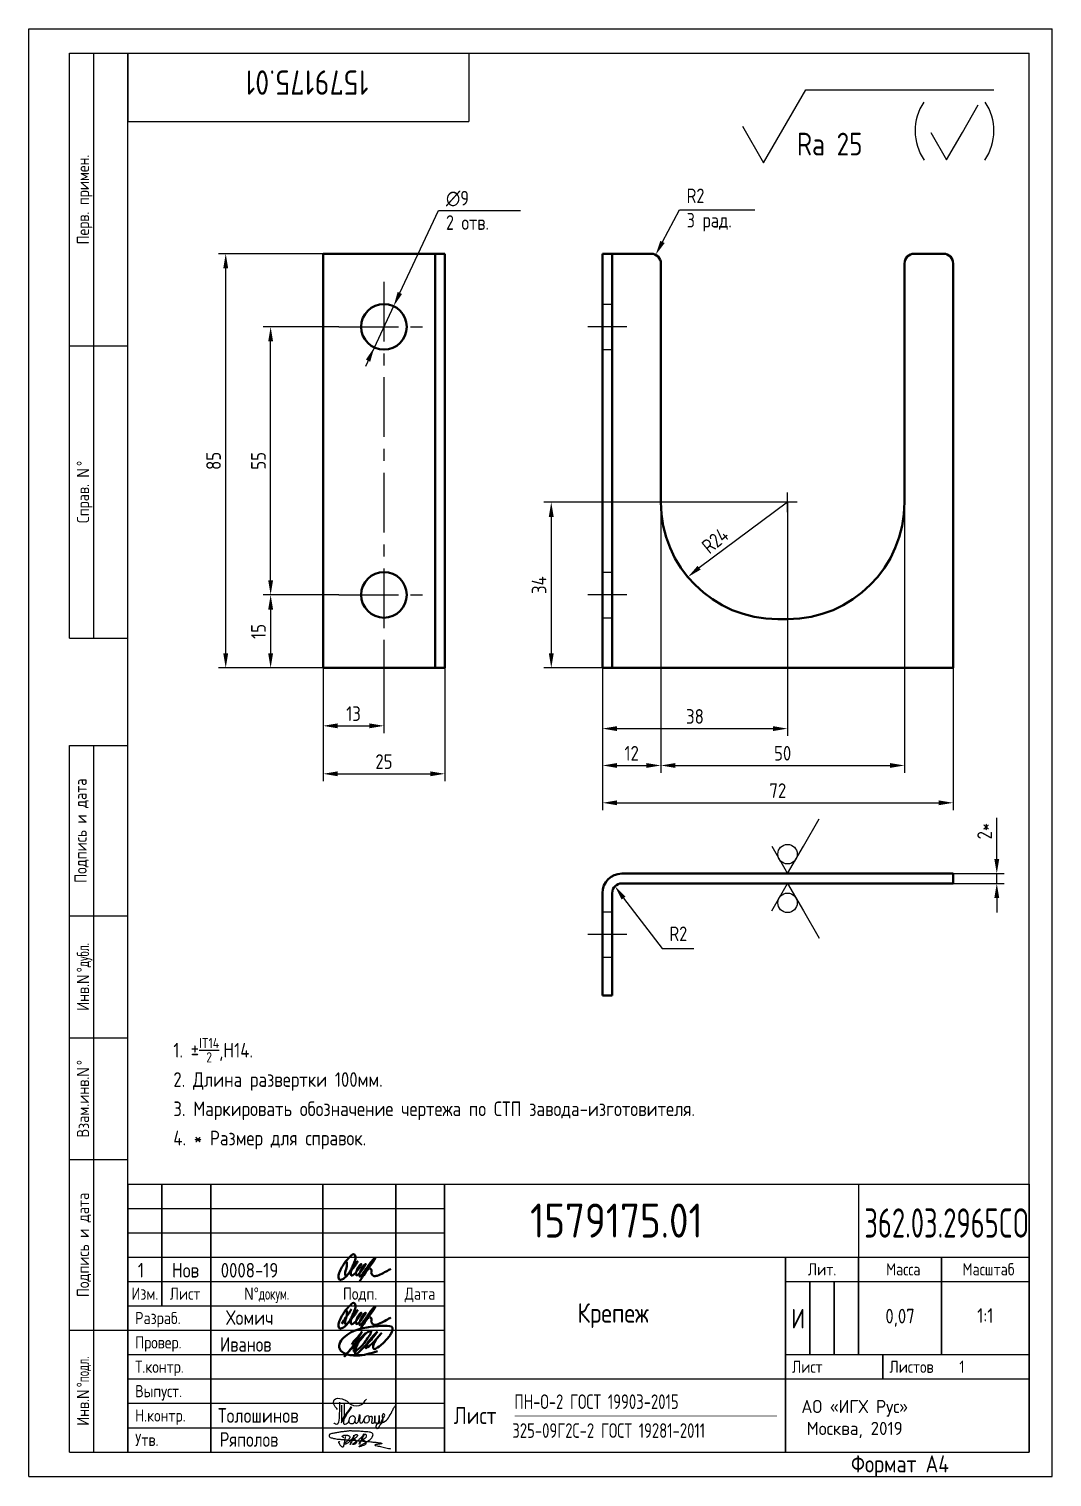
# Model space of a CAD drawing. Header units: millimetres. Extents: x 0 to 1611, y 0 to 420.
# Drawn here: x 719 to 929, y -0.1 to 297 of the extents above; entities that cross this region are included whole.
import ezdxf
from ezdxf.enums import TextEntityAlignment as Align

# ---------------------------------------------------------------- set-up
doc = ezdxf.new("R2010")
doc.units = ezdxf.units.MM
doc.header["$LTSCALE"] = 32.67
doc.header["$PDMODE"] = 3
doc.header["$PDSIZE"] = 0.3125
doc.linetypes.add('CENTER', pattern=[0.6, 0.375, -0.075, 0.075, -0.075])
doc.linetypes.add('Сплошная', pattern=[0])
doc.layers.get('0').update_dxf_attribs({"color": 6, "linetype": 'CONTINUOUS', "lineweight": 25})
doc.layers.get('Defpoints').update_dxf_attribs({"linetype": 'CONTINUOUS', "lineweight": 18})
for name, color, linetype, lineweight in [('12_SURFACE_FINISH', 7, 'CONTINUOUS', 18), ('3_ALL_AXES', 7, 'CONTINUOUS', 18), ('9_ALL_NOTES', 3, 'CONTINUOUS', 25), ('Cont', 6, 'CONTINUOUS', 18), ('Text', 3, 'CONTINUOUS', 18), ('Основной', 170, 'CONTINUOUS', 40), ('Основные', 5, 'CONTINUOUS', 40)]:
    doc.layers.add(name, color=color, linetype=linetype, lineweight=lineweight)
doc.layers.add('Con', color=6, linetype='CONTINUOUS')
doc.styles.get("Standard").update_dxf_attribs({"font": ''})
doc.styles.add('Style1', font='romans.shx', dxfattribs={"width": 0.8})
doc.styles.get('STANDARD').set_extended_font_data('GostAproe')
doc.dimstyles.new('LIN1', dxfattribs={"dimtxt": 3, "dimasz": 3, "dimexe": 1.5, "dimexo": 0, "dimgap": 1, "dimtad": 1, "dimdec": 0, "dimzin": 12, "dimdsep": 46, "dimtxsty": 'Style1', "dimcen": 0, "dimclrt": 3, "dimadec": 0, "dimazin": 0, "dimtfac": 1, "dimtdec": 0, "dimtmove": 0, "dimatfit": 3, "dimfxl": 1, "dimtolj": 1, "dimtzin": 12, "dimarcsym": 0})

# ---------------------------------------------------------------- blocks, each defined once
blk = doc.blocks.new('SHTAMP_BL0', base_point=(496.5, 32.5))
at = {"color": 7, "linetype": 'Continuous'}
for p, q in [((404, 60), (589, 60)), ((404, 5), (404, 60)), ((411, 35), (411, 60)), ((421, 5), (421, 60)), ((444, 5), (444, 60)), ((459, 5), (459, 60)), ((469, 5), (469, 60)), ((589, 5), (589, 60)), ((469, 45), (589, 45)), ((539, 5), (539, 45)), ((554, 25), (554, 45)), ((571, 25), (571, 45)), ((404, 40), (469, 40)), ((539, 40), (589, 40)), ((544, 25), (544, 40)), ((549, 25), (549, 40)), ((404, 35), (469, 35)), ((539, 25), (589, 25)), ((559, 20), (559, 25)), ((469, 20), (589, 20)), ((404, 5), (589, 5))]:
    blk.add_line(p, q, dxfattribs=at)
blk = doc.blocks.new('*D71')
at = {"layer": 'Defpoints', "color": 0, "linetype": 'Сплошная', "transparency": 16777216}
for p in [(782.64, 180.88), (768.63, 165.88), (779.39, 165.88)]:
    blk.add_point(p, dxfattribs=at)
at = {"layer": 'Text', "color": 0, "linetype": 'Сплошная', "lineweight": -2, "transparency": 16777216}
for p, q in [((782.64, 180.88), (767.13, 180.88)), ((768.63, 177.88), (768.63, 168.88)), ((779.39, 165.88), (767.13, 165.88))]:
    blk.add_line(p, q, dxfattribs=at)
at = {"layer": 'Text', "color": 0, "linetype": 'Сплошная', "transparency": 16777216}
for points in [[(768.13, 177.88), (769.13, 177.88), (768.63, 180.88)], [(768.13, 168.88), (769.13, 168.88), (768.63, 165.88)]]:
    blk.add_solid(points, dxfattribs=at)
at = {"layer": 'Text', "color": 3, "linetype": 'Сплошная', "transparency": 16777216, "insert": (766.13, 173.38), "char_height": 3, "attachment_point": 5, "rotation": 90, "style": 'Style1'}
blk.add_mtext('\\A1;15', dxfattribs=at)
blk = doc.blocks.new('*D72')
at = {"layer": 'Defpoints', "color": 0, "linetype": 'Сплошная', "transparency": 16777216}
for p in [(791.89, 171.63), (779.39, 165.88), (791.89, 154.01)]:
    blk.add_point(p, dxfattribs=at)
at = {"layer": 'Text', "color": 0, "linetype": 'Сплошная', "lineweight": -2, "transparency": 16777216}
for p, q in [((791.89, 171.63), (791.89, 152.51)), ((779.39, 165.88), (779.39, 152.51)), ((782.39, 154.01), (788.89, 154.01))]:
    blk.add_line(p, q, dxfattribs=at)
at = {"layer": 'Text', "color": 0, "linetype": 'Сплошная', "transparency": 16777216}
for points in [[(782.39, 154.51), (782.39, 153.51), (779.39, 154.01)], [(788.89, 154.51), (788.89, 153.51), (791.89, 154.01)]]:
    blk.add_solid(points, dxfattribs=at)
at = {"layer": 'Text', "color": 3, "linetype": 'Сплошная', "transparency": 16777216, "insert": (785.64, 156.51), "char_height": 3, "attachment_point": 5, "style": 'Style1'}
blk.add_mtext('\\A1;13', dxfattribs=at)
blk = doc.blocks.new('A$C63F45750')
at = {"layer": 'Text'}
for points, knots in [([(3.17, 2.37), (3.12, 2.38), (3.04, 2.41), (2.94, 2.5), (2.85, 2.57), (2.79, 2.69), (2.87, 2.77), (2.99, 2.84), (3.16, 2.89), (3.36, 2.93), (3.6, 2.95), (3.82, 2.92), (4.05, 2.87), (4.25, 2.78), (4.45, 2.63), (4.46, 2.42), (4.38, 2.26), (4.28, 2.1), (4.17, 1.94), (4.03, 1.78), (3.89, 1.62), (3.75, 1.52), (3.63, 1.43), (3.49, 1.36), (3.35, 1.3), (3.24, 1.25), (3.16, 1.21), (3.12, 1.15), (3.19, 1.1), (3.27, 1.09), (3.4, 1.07), (3.55, 1.07), (3.72, 1.12), (3.92, 1.19), (4.1, 1.34), (4.26, 1.51), (4.44, 1.65), (4.59, 1.81), (4.74, 1.93), (4.84, 2.04), (4.93, 2.14), (5.07, 2.29), (5.19, 2.53), (5.28, 2.68), (5.35, 2.96), (5.23, 2.66), (5.2, 2.44), (5.04, 2.09), (4.95, 1.81), (4.86, 1.57), (4.75, 1.31), (4.67, 1.12), (4.46, 0.78), (4.62, 1.17), (4.71, 1.45), (4.88, 1.74), (5.01, 2), (5.08, 2.19), (5.19, 2.4), (5.32, 2.58), (5.4, 2.75), (5.52, 2.89), (5.65, 3.04), (5.85, 3.1), (6.02, 3.03), (6.08, 2.87), (6.03, 2.7), (5.9, 2.51), (5.7, 2.37), (5.55, 2.23), (5.4, 2.17), (5.31, 2.12), (5.12, 2.09), (5.35, 2.07), (5.48, 2), (5.64, 1.93), (5.75, 1.8), (5.85, 1.67), (5.89, 1.54), (5.89, 1.37), (5.8, 1.2), (5.63, 1.06), (5.41, 0.94), (5.23, 0.86), (5.02, 0.92), (5.13, 1.1), (5.28, 1.16), (5.44, 1.27), (5.61, 1.36), (5.74, 1.46), (5.86, 1.53), (5.95, 1.61), (6.05, 1.69), (6.15, 1.77), (6.28, 1.87), (6.46, 2.02), (6.65, 2.19), (6.83, 2.37), (6.98, 2.49), (7.11, 2.61), (7.2, 2.74), (7.32, 2.84), (7.42, 2.97), (7.48, 3.08), (7.48, 3.27), (7.34, 3.08), (7.28, 2.94), (7.18, 2.69), (7.1, 2.46), (7, 2.22), (6.93, 1.98), (6.83, 1.78), (6.73, 1.55), (6.67, 1.34), (6.6, 1.14), (6.56, 1.03), (6.39, 0.99), (6.62, 1.33), (6.75, 1.54), (6.93, 1.87), (7.05, 2.08), (7.18, 2.32), (7.33, 2.6), (7.47, 2.89), (7.6, 3.07), (7.79, 3.18), (7.95, 3.01), (8, 2.81), (7.99, 2.62), (7.94, 2.46), (7.83, 2.33), (7.69, 2.22), (7.53, 2.11), (7.37, 2.03), (7.21, 1.99), (7.11, 1.97), (6.89, 1.98), (7.07, 1.94), (7.15, 1.9), (7.27, 1.88), (7.39, 1.84), (7.52, 1.81), (7.62, 1.72), (7.7, 1.62), (7.78, 1.51), (7.83, 1.39), (7.87, 1.26), (7.88, 1.13), (7.86, 0.99), (7.75, 0.88), (7.6, 0.77), (7.4, 0.73), (7.19, 0.66), (6.97, 0.55), (6.71, 0.48), (6.57, 0.44), (6.42, 0.42), (6.52, 0.58), (6.61, 0.64), (6.81, 0.78), (7.06, 0.89), (7.33, 1.04), (7.55, 1.16), (7.7, 1.24), (7.84, 1.32), (7.99, 1.43), (8.21, 1.58), (8.48, 1.76), (8.74, 1.95), (8.97, 2.12), (9.1, 2.29), (9.23, 2.44), (9.3, 2.6), (9.37, 2.74), (9.42, 2.92), (9.45, 3.13), (9.21, 3.48), (8.67, 3.59), (8.09, 3.63), (7.57, 3.66), (7.06, 3.74), (6.57, 3.75), (6.09, 3.74), (5.67, 3.78), (5.28, 3.78), (4.96, 3.81), (4.65, 3.83), (4.31, 3.82), (3.97, 3.79), (3.61, 3.74), (3.22, 3.67), (2.86, 3.66), (2.53, 3.61), (2.18, 3.52), (1.78, 3.54), (1.38, 3.37), (0.96, 3.35), (0.58, 3.24), (0.25, 3.19), (0.03, 3.06), (-0.03, 2.83), (0.02, 2.6), (0.26, 2.38), (0.59, 2.33), (1, 2.2), (1.48, 2.15), (1.93, 2.05), (2.35, 2.02), (2.72, 2.01), (3.11, 1.94), (3.68, 1.94), (4.25, 1.83), (4.91, 1.87), (5.53, 1.76), (6.13, 1.72), (6.73, 1.71), (7.32, 1.62), (7.99, 1.55), (8.64, 1.54), (9.16, 1.46), (9.61, 1.42), (10.03, 1.4), (10.41, 1.32), (10.73, 1.29), (11.01, 1.24), (11.18, 1.23), (11.42, 1.14), (11.18, 1.06), (11.01, 1.03), (10.71, 0.98), (10.37, 0.92), (10.1, 0.91), (9.65, 0.75), (10.22, 0.67), (10.54, 0.59), (11.08, 0.47), (11.61, 0.35), (12.17, 0.15), (12.64, 0.08), (12.98, 0.03), (13.11, 0.01), (13.18, 0)], [0, 0, 0, 0, 0.153866, 0.270441, 0.388867, 0.510533, 0.592156, 0.71333, 0.90842, 1.11344, 1.349254, 1.61246, 1.782219, 2.047249, 2.291879, 2.451528, 2.651081, 2.806158, 3.017979, 3.227348, 3.462381, 3.633009, 3.75766, 3.920516, 4.080796, 4.214529, 4.291786, 4.349969, 4.397594, 4.50822, 4.594826, 4.799244, 4.954392, 5.128468, 5.437537, 5.632649, 5.842485, 6.094987, 6.293219, 6.410959, 6.551192, 6.687808, 7.022147, 7.294342, 7.425356, 7.52079, 7.946481, 8.313051, 8.59833, 8.833695, 9.090496, 9.427695, 9.601191, 9.883219, 10.093306, 10.673943, 10.798776, 10.974628, 11.287247, 11.486184, 11.648652, 11.848902, 12.027194, 12.25348, 12.40059, 12.537783, 12.716293, 12.91523, 13.208551, 13.438489, 13.549668, 13.67779, 13.77127, 13.930001, 14.029091, 14.272112, 14.434836, 14.547084, 14.739051, 14.830983, 15.061241, 15.268922, 15.500489, 15.788979, 15.879568, 16.024283, 16.221854, 16.418714, 16.593102, 16.783247, 16.91018, 17.018213, 17.135263, 17.278205, 17.430482, 17.620087, 17.979626, 18.191789, 18.388716, 18.565718, 18.714854, 18.857929, 19.039974, 19.171375, 19.283034, 19.400085, 19.618058, 19.882245, 20.150781, 20.377854, 20.649532, 20.89723, 21.042543, 21.40016, 21.557817, 21.667145, 21.752781, 21.926256, 22.412297, 22.813145, 22.961412, 23.171289, 23.607257, 23.940428, 24.110007, 24.291214, 24.48084, 24.697609, 24.904078, 25.034245, 25.218018, 25.407651, 25.573473, 25.787447, 25.930292, 26.051316, 26.18846, 26.285312, 26.406799, 26.52425, 26.630463, 26.793722, 26.898606, 27.029313, 27.171012, 27.314101, 27.419918, 27.580557, 27.709367, 27.829268, 28.024364, 28.266961, 28.41242, 28.705761, 28.989137, 29.187748, 29.233768, 29.332802, 29.529535, 29.667094, 30.039923, 30.332117, 30.61061, 30.769982, 30.856778, 31.109923, 31.313488, 31.656425, 32.066331, 32.296628, 32.49714, 32.710276, 32.891468, 33.014834, 33.177747, 33.444503, 33.618009, 34.409008, 34.914636, 35.419802, 35.95397, 36.458179, 36.88069, 37.388403, 37.738353, 38.034261, 38.353468, 38.693154, 39.037638, 39.391136, 39.787481, 40.203773, 40.488977, 40.784975, 41.26625, 41.668005, 42.070065, 42.499388, 42.869834, 43.079573, 43.213439, 43.554591, 43.717296, 44.153724, 44.506336, 45.019111, 45.587859, 45.90191, 46.270392, 46.703958, 47.093115, 47.952647, 48.44014, 49.079253, 49.808223, 50.268654, 50.851051, 51.604831, 52.298429, 52.776925, 53.1907, 53.661988, 54.042386, 54.348524, 54.616841, 54.853814, 54.983777, 55.126096, 55.333328, 55.613101, 56.008732, 56.315809, 56.59982, 56.87931, 57.399251, 57.889617, 58.432507, 59.066698, 59.660314, 59.862668, 60.07277, 60.07277, 60.07277, 60.07277]), ([(2.31, 1.53), (2.26, 1.52), (2.17, 1.51), (2.06, 1.48), (1.93, 1.38), (2.07, 1.25), (2.14, 1.11), (2.26, 0.93), (2.39, 0.72), (2.57, 0.54), (2.71, 0.44), (2.86, 0.4), (3.02, 0.43), (3.14, 0.54), (3.21, 0.79), (3.25, 1.07), (3.31, 1.4), (3.35, 1.67), (3.38, 1.92), (3.47, 2.19), (3.5, 2.43), (3.54, 2.59), (3.56, 2.64)], [0, 0, 0, 0, 0.15847, 0.269731, 0.363591, 0.555514, 0.688037, 0.848606, 1.204359, 1.433632, 1.58673, 1.729549, 1.880686, 2.057874, 2.19169, 2.63505, 2.928153, 3.184121, 3.441863, 3.696117, 4.025873, 4.178055, 4.178055, 4.178055, 4.178055])]:
    blk.add_open_spline(points, degree=3, knots=knots, dxfattribs=at)
blk = doc.blocks.new('*D85')
at = {"layer": 'Defpoints', "color": 0, "linetype": 'Сплошная', "transparency": 16777216}
for p in [(779.39, 165.88), (804.39, 165.88), (804.39, 144.17)]:
    blk.add_point(p, dxfattribs=at)
at = {"layer": 'Text', "color": 0, "linetype": 'Сплошная', "lineweight": -2, "transparency": 16777216}
for p, q in [((779.39, 165.88), (779.39, 142.67)), ((804.39, 165.88), (804.39, 142.67)), ((782.39, 144.17), (801.39, 144.17))]:
    blk.add_line(p, q, dxfattribs=at)
at = {"layer": 'Text', "color": 0, "linetype": 'Сплошная', "transparency": 16777216}
for points in [[(782.39, 144.67), (782.39, 143.67), (779.39, 144.17)], [(801.39, 144.67), (801.39, 143.67), (804.39, 144.17)]]:
    blk.add_solid(points, dxfattribs=at)
at = {"layer": 'Text', "color": 3, "linetype": 'Сплошная', "transparency": 16777216, "insert": (791.89, 146.67), "char_height": 3, "attachment_point": 5, "style": 'Style1'}
blk.add_mtext('\\A1;25', dxfattribs=at)
blk = doc.blocks.new('*D86')
at = {"layer": 'Defpoints', "color": 0, "linetype": 'Сплошная', "transparency": 16777216}
for p in [(768.63, 235.88), (782.64, 235.88), (782.64, 180.88)]:
    blk.add_point(p, dxfattribs=at)
at = {"layer": 'Text', "color": 0, "linetype": 'Сплошная', "lineweight": -2, "transparency": 16777216}
for p, q in [((782.64, 235.88), (767.13, 235.88)), ((768.63, 183.88), (768.63, 232.88)), ((782.64, 180.88), (767.13, 180.88))]:
    blk.add_line(p, q, dxfattribs=at)
at = {"layer": 'Text', "color": 0, "linetype": 'Сплошная', "transparency": 16777216}
for points in [[(768.13, 232.88), (769.13, 232.88), (768.63, 235.88)], [(768.13, 183.88), (769.13, 183.88), (768.63, 180.88)]]:
    blk.add_solid(points, dxfattribs=at)
at = {"layer": 'Text', "color": 3, "linetype": 'Сплошная', "transparency": 16777216, "insert": (766.13, 208.38), "char_height": 3, "attachment_point": 5, "rotation": 90, "style": 'Style1'}
blk.add_mtext('\\A1;55', dxfattribs=at)
blk = doc.blocks.new('*D87')
at = {"layer": 'Defpoints', "color": 0, "linetype": 'Сплошная', "transparency": 16777216}
for p in [(759.41, 250.88), (779.39, 250.88), (779.39, 165.88)]:
    blk.add_point(p, dxfattribs=at)
at = {"layer": 'Text', "color": 0, "linetype": 'Сплошная', "lineweight": -2, "transparency": 16777216}
for p, q in [((779.39, 250.88), (757.91, 250.88)), ((759.41, 168.88), (759.41, 247.88)), ((779.39, 165.88), (757.91, 165.88))]:
    blk.add_line(p, q, dxfattribs=at)
at = {"layer": 'Text', "color": 0, "linetype": 'Сплошная', "transparency": 16777216}
for points in [[(758.91, 247.88), (759.91, 247.88), (759.41, 250.88)], [(758.91, 168.88), (759.91, 168.88), (759.41, 165.88)]]:
    blk.add_solid(points, dxfattribs=at)
at = {"layer": 'Text', "color": 3, "linetype": 'Сплошная', "transparency": 16777216, "insert": (756.91, 208.38), "char_height": 3, "attachment_point": 5, "rotation": 90, "style": 'Style1'}
blk.add_mtext('\\A1;85', dxfattribs=at)
blk = doc.blocks.new('*D89')
at = {"layer": 'Defpoints', "color": 0, "linetype": 'Сплошная', "transparency": 16777216}
for p in [(908.73, 123.69), (917.68, 123.69), (908.73, 121.69)]:
    blk.add_point(p, dxfattribs=at)
at = {"layer": 'Text', "color": 0, "linetype": 'Сплошная', "lineweight": -2, "transparency": 16777216}
for p, q in [((917.68, 126.69), (917.68, 135.12)), ((908.73, 123.69), (919.18, 123.69)), ((917.68, 121.69), (917.68, 123.69)), ((908.73, 121.69), (919.18, 121.69)), ((917.68, 118.69), (917.68, 115.69))]:
    blk.add_line(p, q, dxfattribs=at)
at = {"layer": 'Text', "color": 0, "linetype": 'Сплошная', "transparency": 16777216}
for points in [[(917.18, 126.69), (918.18, 126.69), (917.68, 123.69)], [(917.18, 118.69), (918.18, 118.69), (917.68, 121.69)]]:
    blk.add_solid(points, dxfattribs=at)
at = {"layer": 'Text', "color": 3, "linetype": 'Сплошная', "transparency": 16777216, "insert": (915.18, 132.4), "char_height": 3, "attachment_point": 5, "rotation": 90, "style": 'Style1'}
blk.add_mtext('\\A1;2*', dxfattribs=at)
blk = doc.blocks.new('*D90')
at = {"layer": 'Defpoints', "color": 0, "linetype": 'Сплошная', "transparency": 16777216}
for p in [(848.73, 199.88), (836.73, 165.88), (848.73, 145.88)]:
    blk.add_point(p, dxfattribs=at)
at = {"layer": 'Text', "color": 0, "linetype": 'Сплошная', "lineweight": -2, "transparency": 16777216}
for p, q in [((848.73, 199.88), (848.73, 144.38)), ((836.73, 165.88), (836.73, 144.38)), ((839.73, 145.88), (845.73, 145.88))]:
    blk.add_line(p, q, dxfattribs=at)
at = {"layer": 'Text', "color": 0, "linetype": 'Сплошная', "transparency": 16777216}
for points in [[(839.73, 146.38), (839.73, 145.38), (836.73, 145.88)], [(845.73, 146.38), (845.73, 145.38), (848.73, 145.88)]]:
    blk.add_solid(points, dxfattribs=at)
at = {"layer": 'Text', "color": 3, "linetype": 'Сплошная', "transparency": 16777216, "insert": (842.73, 148.38), "char_height": 3, "attachment_point": 5, "style": 'Style1'}
blk.add_mtext('\\A1;12', dxfattribs=at)
blk = doc.blocks.new('*D91')
at = {"layer": 'Defpoints', "color": 0, "linetype": 'Сплошная', "transparency": 16777216}
for p in [(848.73, 199.88), (898.73, 199.88), (898.73, 145.88)]:
    blk.add_point(p, dxfattribs=at)
at = {"layer": 'Text', "color": 0, "linetype": 'Сплошная', "lineweight": -2, "transparency": 16777216}
for p, q in [((848.73, 199.88), (848.73, 144.38)), ((898.73, 199.88), (898.73, 144.38)), ((851.73, 145.88), (895.73, 145.88))]:
    blk.add_line(p, q, dxfattribs=at)
at = {"layer": 'Text', "color": 0, "linetype": 'Сплошная', "transparency": 16777216}
for points in [[(851.73, 146.38), (851.73, 145.38), (848.73, 145.88)], [(895.73, 146.38), (895.73, 145.38), (898.73, 145.88)]]:
    blk.add_solid(points, dxfattribs=at)
at = {"layer": 'Text', "color": 3, "linetype": 'Сплошная', "transparency": 16777216, "insert": (873.73, 148.38), "char_height": 3, "attachment_point": 5, "style": 'Style1'}
blk.add_mtext('\\A1;50', dxfattribs=at)
blk = doc.blocks.new('*D92')
at = {"layer": 'Defpoints', "color": 0, "linetype": 'Сплошная', "transparency": 16777216}
for p in [(836.73, 165.88), (908.73, 165.88), (908.73, 138.22)]:
    blk.add_point(p, dxfattribs=at)
at = {"layer": 'Text', "color": 0, "linetype": 'Сплошная', "lineweight": -2, "transparency": 16777216}
for p, q in [((836.73, 165.88), (836.73, 136.72)), ((908.73, 165.88), (908.73, 136.72)), ((839.73, 138.22), (905.73, 138.22))]:
    blk.add_line(p, q, dxfattribs=at)
at = {"layer": 'Text', "color": 0, "linetype": 'Сплошная', "transparency": 16777216}
for points in [[(839.73, 138.72), (839.73, 137.72), (836.73, 138.22)], [(905.73, 138.72), (905.73, 137.72), (908.73, 138.22)]]:
    blk.add_solid(points, dxfattribs=at)
at = {"layer": 'Text', "color": 3, "linetype": 'Сплошная', "transparency": 16777216, "insert": (872.73, 140.72), "char_height": 3, "attachment_point": 5, "style": 'Style1'}
blk.add_mtext('\\A1;72', dxfattribs=at)
blk = doc.blocks.new('*D94')
at = {"layer": 'Defpoints', "color": 0, "linetype": 'Сплошная', "transparency": 16777216}
for p in [(874.73, 199.88), (826.23, 165.88), (874.73, 165.88)]:
    blk.add_point(p, dxfattribs=at)
at = {"layer": 'Text', "color": 0, "linetype": 'Сплошная', "lineweight": -2, "transparency": 16777216}
for p, q in [((874.73, 199.88), (824.73, 199.88)), ((826.23, 196.88), (826.23, 168.88)), ((874.73, 165.88), (824.73, 165.88))]:
    blk.add_line(p, q, dxfattribs=at)
at = {"layer": 'Text', "color": 0, "linetype": 'Сплошная', "transparency": 16777216}
for points in [[(825.73, 196.88), (826.73, 196.88), (826.23, 199.88)], [(825.73, 168.88), (826.73, 168.88), (826.23, 165.88)]]:
    blk.add_solid(points, dxfattribs=at)
at = {"layer": 'Text', "color": 3, "linetype": 'Сплошная', "transparency": 16777216, "insert": (823.73, 182.88), "char_height": 3, "attachment_point": 5, "rotation": 90, "style": 'Style1'}
blk.add_mtext('\\A1;34', dxfattribs=at)
blk = doc.blocks.new('*D119')
at = {"layer": 'Defpoints', "color": 0, "linetype": 'Сплошная', "transparency": 16777216}
for p in [(874.73, 199.88), (836.73, 165.88), (874.73, 153.44)]:
    blk.add_point(p, dxfattribs=at)
at = {"layer": 'Text', "color": 0, "linetype": 'Сплошная', "lineweight": -2, "transparency": 16777216}
for p, q in [((874.73, 199.88), (874.73, 151.94)), ((836.73, 165.88), (836.73, 151.94)), ((839.73, 153.44), (871.73, 153.44))]:
    blk.add_line(p, q, dxfattribs=at)
at = {"layer": 'Text', "color": 0, "linetype": 'Сплошная', "transparency": 16777216}
for points in [[(839.73, 153.94), (839.73, 152.94), (836.73, 153.44)], [(871.73, 153.94), (871.73, 152.94), (874.73, 153.44)]]:
    blk.add_solid(points, dxfattribs=at)
at = {"layer": 'Text', "color": 3, "linetype": 'Сплошная', "transparency": 16777216, "insert": (855.73, 155.94), "char_height": 3, "attachment_point": 5, "style": 'Style1'}
blk.add_mtext('\\A1;38', dxfattribs=at)
blk = doc.blocks.new('A$C4F4A4F5D')
at = {"layer": 'Основные', "lineweight": 25}
for points, knots in [([(0.76, 2.84), (0.53, 3.07), (0.02, 3.58), (-0.25, 5.26), (1.65, 5.12), (2.72, 4.57), (3.71, 3.46), (5.71, 3.44), (6.39, 4.52), (6.67, 4.97)], [0, 0, 0, 0, 0.995549, 2.196439, 3.853213, 4.970011, 6.02292, 8.170898, 9.705386, 9.705386, 9.705386, 9.705386]), ([(1.19, 4.34), (1.17, 3.4), (1.13, 2.06), (0.98, -0.44), (0.2, -0.16), (0.03, -0.03), (0, 0)], [0, 0, 0, 0, 3.274293, 4.654149, 5.171803, 5.30168, 5.30168, 5.30168, 5.30168]), ([(1.58, 3.74), (1.58, 3.25), (1.58, 2.32), (1.61, 1.07), (1.55, 0.31), (1.53, 0)], [0, 0, 0, 0, 1.453969, 2.804084, 3.740223, 3.740223, 3.740223, 3.740223]), ([(2.1, 4.21), (2.1, 3.72), (2.08, 2.67), (2.22, 1.45), (1.71, -0.56), (3.23, 0.14), (3.06, 1.09), (3.85, 1.74), (4.43, 1.17), (4.31, 0.54), (4.11, -0.15), (3.33, -0.21), (3.11, 0.28), (3.13, 0.53), (3.14, 0.66)], [0, 0, 0, 0, 1.402041, 3.063923, 4.415037, 5.298701, 6.374637, 7.087927, 7.603499, 8.330482, 8.911132, 9.613125, 9.996533, 10.366919, 10.366919, 10.366919, 10.366919]), ([(7.18, 1.27), (7.27, 1.3), (7.44, 1.37), (7.78, 1.56), (7.87, 1.06), (7.83, 0.71), (7.66, -0.05), (8.07, 0.01), (8.43, 0.12), (8.39, 0.68), (8.46, 1.9), (8.39, 0.94), (8.43, 0.6), (8.37, 0.05), (8.74, 0.07), (9.11, -0.03), (9.26, 0.49), (9.33, 0.95), (9.27, 1.34), (9.32, 1.77), (9.28, 0.91), (9.34, 0.6), (9.2, 0.14), (9.65, -0.01), (9.83, 0.61), (10.14, 1.03), (10.6, 1.72), (9.95, 2.11), (9.91, 1.23), (10.07, 0.69), (9.92, 0), (9.35, -0.37), (8.95, -1.56), (8.34, 0.07), (10.28, -0.02), (11.26, 1.1), (11.82, 2.15), (12.24, 3.04), (12.52, 3.46), (12.65, 3.65)], [0, 0, 0, 0, 0.305783, 0.619019, 0.796582, 1.5526, 2.082394, 2.34716, 2.5822, 3.136594, 4.040413, 4.363654, 5.267311, 5.441668, 5.78494, 6.114287, 6.466434, 7.104395, 7.620812, 7.679251, 8.272982, 8.692439, 9.1059, 9.338721, 9.784511, 10.568279, 11.297869, 11.566962, 12.285888, 12.851793, 13.545205, 14.102749, 15.055561, 15.671649, 17.422398, 18.699613, 20.16544, 20.963871, 21.66672, 21.66672, 21.66672, 21.66672]), ([(4.28, 0.44), (4.31, 0.37), (4.37, 0.25), (4.41, 0.06), (4.62, -0.05), (5, 0.18), (5.14, 0.84), (5.2, 1.3), (5.31, 2.06), (5.31, 1.17), (5.3, 0.78), (5.2, 0.26), (5.58, -0.01), (5.91, 0.16), (6.08, 0.5), (6.26, 0.9), (6.43, 1.31), (6.72, 1.59), (7.17, 1.58), (7.18, 1.05), (7.31, 0.57), (6.99, 0.02), (6.34, -0.02), (6.17, 0.51), (6.24, 0.79), (6.27, 0.92)], [0, 0, 0, 0, 0.247339, 0.413433, 0.559308, 0.874045, 1.558567, 2.392422, 2.645523, 3.22433, 3.719885, 4.231527, 4.573657, 4.879974, 5.190145, 5.704595, 6.19318, 6.529505, 6.863422, 7.269696, 7.83948, 8.395909, 8.926487, 9.378613, 9.791445, 9.791445, 9.791445, 9.791445])]:
    blk.add_open_spline(points, degree=3, knots=knots, dxfattribs=at)

msp = doc.modelspace()

# ---------------------------------------------------------------- linework, layer by layer
at = {"linetype": 'Continuous'}
for p, q in [((719.022, 0), (719.022, 297)), ((719.022, 297), (929.022, 297)), ((929.022, 0), (929.022, 297)), ((727.322, 172), (727.322, 292)), ((727.322, 292), (739.322, 292)), ((732.322, 172), (732.322, 292)), ((739.321, 292), (924.323, 292)), ((739.322, 4.998), (739.322, 292.006)), ((739.322, 172), (739.322, 292)), ((739.322, 292), (809.322, 292)), ((739.322, 292), (739.322, 278)), ((809.322, 292), (809.322, 278)), ((924.322, 4.999), (924.322, 292.001)), ((739.322, 278), (809.322, 278)), ((727.322, 232), (739.322, 232)), ((727.322, 172), (739.322, 172)), ((727.322, 5), (727.322, 150)), ((727.322, 150), (739.322, 150)), ((732.322, 5), (732.322, 150)), ((739.322, 5), (739.322, 150)), ((727.322, 115), (739.322, 115)), ((727.322, 90), (739.322, 90)), ((727.322, 65), (739.322, 65)), ((739.322, 60), (924.322, 60)), ((739.322, 60), (739.322, 5)), ((746.322, 60), (746.322, 35)), ((756.322, 60), (756.322, 5)), ((779.322, 60), (779.322, 5)), ((794.322, 60), (794.322, 5)), ((804.322, 60), (804.322, 5)), ((889.322, 60), (889.322, 25)), ((924.322, 60), (924.322, 5)), ((739.322, 55), (804.322, 55)), ((739.322, 50), (804.322, 50)), ((739.322, 45), (924.322, 45)), ((874.322, 45), (874.322, 5)), ((906.322, 45), (906.322, 25)), ((739.322, 40), (804.322, 40)), ((874.322, 40), (924.322, 40)), ((879.322, 40), (879.322, 25)), ((884.322, 40), (884.322, 25)), ((739.322, 35), (804.322, 35)), ((727.322, 30), (739.322, 30)), ((739.322, 30), (804.322, 30)), ((739.322, 25), (804.322, 25)), ((874.322, 25), (924.322, 25)), ((894.322, 25), (894.322, 20)), ((739.322, 20), (924.322, 20)), ((739.322, 15), (804.322, 15)), ((779.323, 14.584), (779.353, 14.584)), ((739.322, 10), (804.322, 10)), ((727.322, 5), (739.322, 5)), ((739.322, 5), (924.322, 5)), ((739.322, 5), (924.323, 5)), ((719.022, 0), (929.022, 0))]:
    msp.add_line(p, q, dxfattribs=at)
at = {"linetype": 'Сплошная'}
for p, q in [((836.732, 240.558), (838.732, 240.558)), ((841.732, 235.881), (833.732, 235.881)), ((836.732, 231.204), (838.732, 231.204)), ((836.732, 185.558), (838.732, 185.558)), ((841.732, 180.881), (833.732, 180.881)), ((836.732, 176.204), (838.732, 176.204)), ((836.732, 115.865), (838.732, 115.865)), ((841.732, 111.189), (833.732, 111.189)), ((836.732, 106.512), (838.732, 106.512))]:
    msp.add_line(p, q, dxfattribs=at)
at = {"color": 5, "linetype": 'Continuous', "const_width": 0.178}
msp.add_lwpolyline([(818.69, 12.391), (872.585, 12.391)], dxfattribs=at)
at = {"layer": '12_SURFACE_FINISH', "color": 2, "linetype": 'Continuous'}
for p, q in [((869.805, 269.543), (878.465, 284.543)), ((878.465, 284.543), (917.076, 284.543)), ((910.631, 275.78), (913.878, 281.405)), ((865.475, 277.043), (869.805, 269.543)), ((904.136, 275.78), (907.383, 270.155)), ((907.383, 270.155), (910.631, 275.78)), ((877.979, 129.314), (881.227, 134.939)), ((871.484, 129.314), (874.732, 123.689)), ((874.732, 123.689), (877.979, 129.314)), ((871.484, 116.064), (874.732, 121.689)), ((874.732, 121.689), (877.979, 116.064)), ((877.979, 116.064), (881.227, 110.439))]:
    msp.add_line(p, q, dxfattribs=at)
for centre, start, end in [((911.661, 276.105), 146.7128, 214.11158), ((906.338, 276.105), 325.88842, 33.2872)]:
    msp.add_arc(centre, 10.738, start, end, dxfattribs=at)
at = {"layer": '3_ALL_AXES', "linetype": 'CENTER'}
for p, q in [((791.887, 245.131), (791.887, 171.631)), ((782.637, 235.881), (801.137, 235.881)), ((782.637, 180.881), (801.137, 180.881))]:
    msp.add_line(p, q, dxfattribs=at)
at = {"layer": '3_ALL_AXES', "linetype": 'Сплошная'}
for p, q in [((876.732, 199.881), (872.732, 199.881)), ((874.732, 197.881), (874.732, 201.881))]:
    msp.add_line(p, q, dxfattribs=at)
at = {"layer": 'Text', "linetype": 'Сплошная'}
for p, q in [((795.152, 242.829), (803.118, 259.782)), ((803.118, 259.782), (819.904, 259.782)), ((849.066, 253.303), (852.523, 259.854)), ((852.523, 259.854), (868.023, 259.854)), ((793.876, 240.114), (788.068, 227.754)), ((874.732, 199.881), (856.584, 186.455)), ((841.083, 118.677), (848.993, 108.34)), ((848.993, 108.34), (855.493, 108.34))]:
    msp.add_line(p, q, dxfattribs=at)
for centre in [(874.732, 127.689), (874.732, 117.689)]:
    msp.add_circle(centre, 2, dxfattribs=at)
for points in [[(848.623, 253.536), (849.508, 253.07), (847.665, 250.65)], [(794.699, 243.041), (795.604, 242.616), (793.876, 240.114)], [(789.075, 228.721), (788.17, 229.146), (789.898, 231.648)], [(856.264, 186.84), (856.904, 186.071), (854.277, 184.537)], [(841.487, 118.972), (840.679, 118.383), (839.318, 121.103)]]:
    msp.add_solid(points, dxfattribs=at)
at = {"layer": 'Основной'}
for p, q in [((779.387, 165.881), (779.387, 250.881)), ((779.387, 250.881), (804.387, 250.881)), ((802.387, 165.881), (802.387, 250.881)), ((804.387, 165.881), (804.387, 250.881)), ((836.732, 165.881), (836.732, 250.881)), ((836.732, 250.881), (846.732, 250.881)), ((838.732, 165.881), (838.732, 250.881)), ((900.732, 250.881), (906.732, 250.881)), ((848.732, 199.881), (848.732, 248.881)), ((898.732, 199.881), (898.732, 248.881)), ((908.732, 165.881), (908.732, 248.881)), ((872.732, 175.881), (874.732, 175.881)), ((874.732, 175.881), (874.732, 175.881)), ((804.387, 165.881), (779.387, 165.881)), ((908.732, 165.881), (836.732, 165.881)), ((908.732, 123.689), (840.732, 123.689)), ((908.732, 123.689), (908.732, 121.689)), ((836.732, 119.689), (836.732, 98.689)), ((838.732, 119.689), (838.732, 98.689)), ((908.732, 121.689), (840.732, 121.689)), ((836.732, 98.689), (838.732, 98.689))]:
    msp.add_line(p, q, dxfattribs=at)
at = {"layer": 'Основной', "linetype": 'Continuous'}
for centre in [(791.887, 235.881), (791.887, 180.881)]:
    msp.add_circle(centre, 4.677, dxfattribs=at)
at = {"layer": 'Основной'}
for centre, radius, start, end in [((846.732, 248.881), 2, 0, 90), ((900.732, 248.881), 2, 90, 180), ((906.732, 248.881), 2, 0, 90), ((872.732, 199.881), 24, 180, 270), ((874.732, 199.881), 24, 270, 360), ((840.732, 119.689), 4, 90, 180), ((840.732, 119.689), 2, 90, 180)]:
    msp.add_arc(centre, radius, start, end, dxfattribs=at)
at = {"layer": 'Основные'}
for points, knots in [([(784.251, 44.058), (784.28, 43.632), (784.343, 42.722), (783.797, 41.935), (784.039, 41.001), (784.994, 41.995), (785.31, 42.883), (785.902, 44.201), (786.236, 45.043), (785.692, 45.768), (784.62, 44.866), (783.668, 43.682), (782.738, 42.073), (782.493, 40.917), (782.777, 40.066), (783.95, 40.765), (784.756, 41.784), (785.645, 42.789), (786.203, 43.555), (786.67, 44.446), (785.931, 43.617), (785.443, 42.993), (785.063, 42.26), (785.099, 40.99), (786.088, 41.682), (786.426, 42.321), (786.929, 42.851), (787.52, 43.999), (786.426, 42.848), (786.335, 42.178), (786.06, 41.602), (786.245, 41.143), (786.888, 41.677), (787.3, 42.168), (787.711, 42.791), (788.432, 43.85), (787.634, 43.258), (787.324, 42.742), (787.029, 42.01), (786.821, 41.482), (786.903, 40.721), (788.16, 42.511), (788.727, 43.289), (789.514, 44.405), (790.727, 45.475), (788.007, 41.728), (787.208, 40.511), (786.872, 40)], [0, 0, 0, 0, 1.2338627, 2.6302161, 2.9691752, 3.3530222, 5.6158903, 6.4698262, 7.6848181, 8.0251055, 8.8011088, 10.8280696, 13.3280045, 13.9780147, 14.416606, 15.6186231, 16.6365196, 18.8122901, 19.2130045, 19.8476297, 20.5883475, 21.0510825, 22.5692212, 23.1303166, 23.889709, 24.9527784, 25.5260707, 26.3392711, 27.2184646, 28.2361257, 28.8185058, 29.0245474, 29.453849, 30.577048, 31.2010129, 32.1011944, 32.551881, 33.2604906, 34.1634434, 34.7718412, 35.1085759, 35.9177928, 38.6567066, 39.6794012, 39.9016635, 43.1638032, 45.5277945, 45.5277945, 45.5277945, 45.5277945]), ([(789.074, 42.596), (789.152, 42.568), (789.382, 42.484), (789.286, 41.984), (789.285, 41.496), (789.779, 41.039), (791.184, 41.279), (792.227, 42.034), (793.154, 42.519), (793.28, 42.585)], [0, 0, 0, 0, 0.2266284, 0.6752355, 1.2320341, 1.698806, 2.4645259, 5.172147, 5.5991654, 5.5991654, 5.5991654, 5.5991654]), ([(784.251, 34.058), (784.28, 33.632), (784.343, 32.722), (783.797, 31.935), (784.039, 31.001), (784.994, 31.995), (785.31, 32.883), (785.902, 34.201), (786.236, 35.043), (785.692, 35.768), (784.62, 34.866), (783.668, 33.682), (782.738, 32.073), (782.493, 30.917), (782.777, 30.066), (783.95, 30.765), (784.756, 31.784), (785.645, 32.789), (786.203, 33.555), (786.67, 34.446), (785.931, 33.617), (785.443, 32.993), (785.063, 32.26), (785.099, 30.99), (786.088, 31.682), (786.426, 32.321), (786.929, 32.851), (787.52, 33.999), (786.426, 32.848), (786.335, 32.178), (786.06, 31.602), (786.245, 31.143), (786.888, 31.677), (787.3, 32.168), (787.711, 32.791), (788.432, 33.85), (787.634, 33.258), (787.324, 32.742), (787.029, 32.01), (786.821, 31.482), (786.903, 30.721), (788.16, 32.511), (788.727, 33.289), (789.514, 34.405), (790.727, 35.475), (788.007, 31.728), (787.208, 30.511), (786.872, 30)], [0, 0, 0, 0, 1.2338627, 2.6302161, 2.9691752, 3.3530222, 5.6158903, 6.4698262, 7.6848181, 8.0251055, 8.8011088, 10.8280696, 13.3280045, 13.9780147, 14.416606, 15.6186231, 16.6365196, 18.8122901, 19.2130045, 19.8476297, 20.5883475, 21.0510825, 22.5692212, 23.1303166, 23.889709, 24.9527784, 25.5260707, 26.3392711, 27.2184646, 28.2361257, 28.8185058, 29.0245474, 29.453849, 30.577048, 31.2010129, 32.1011944, 32.551881, 33.2604906, 34.1634434, 34.7718412, 35.1085759, 35.9177928, 38.6567066, 39.6794012, 39.9016635, 43.1638032, 45.5277945, 45.5277945, 45.5277945, 45.5277945]), ([(785.229, 34.298), (784.841, 33.743), (784.157, 32.767), (783.539, 31.749), (783.273, 31.31)], [0, 0, 0, 0, 2.0315752, 3.5725647, 3.5725647, 3.5725647, 3.5725647]), ([(788.198, 29.477), (787.707, 29.029), (786.849, 28.247), (786.04, 26.961), (785.551, 26.103), (785.783, 25.462), (786.481, 25.992), (787.087, 26.474), (787.996, 27.496), (788.67, 28.554), (789.129, 29.193), (789.339, 29.976), (788.604, 29.672), (788.045, 29.248), (787.423, 28.416), (786.743, 27.741), (786.386, 26.93), (786.054, 26.136), (785.954, 25.584), (785.997, 24.98), (786.724, 25.47), (787.403, 26.192), (788.708, 27.459), (789.591, 28.396), (790.979, 30.291), (788.961, 27.99), (788.591, 27.501), (788.049, 26.149), (789.417, 27.178), (789.779, 27.591), (791.857, 29.917), (790.411, 28.362), (790.032, 27.553), (789.529, 26.745), (789.837, 25.952), (790.85, 26.593), (791.73, 27.326), (792.752, 28.38), (793.421, 29.387), (794.014, 30.884), (791.173, 30.926), (788.895, 30.714), (785.92, 30.122), (784.031, 28.88), (782.937, 27.812), (782.568, 26.655), (783.048, 25.59), (784.101, 25.077), (785.426, 24.768), (787.019, 24.786), (788.814, 25.147), (790.012, 25.537), (790.594, 25.726)], [0, 0, 0, 0, 1.9755003, 3.4532656, 4.5996818, 4.7914727, 5.1452376, 6.4973846, 7.6642722, 9.0943063, 10.1149981, 10.4597616, 10.8115624, 11.7920417, 12.9597432, 13.7676756, 14.6604125, 15.6050306, 16.245448, 16.5720313, 16.925795, 18.1469007, 20.1850437, 21.7893309, 22.9510095, 24.6267432, 26.5924737, 27.0355579, 27.4505844, 30.017364, 31.457812, 32.5948328, 33.8850243, 34.8044904, 35.1920744, 35.9844405, 37.373068, 39.2077816, 40.0665527, 41.2487241, 42.8519812, 46.1968048, 49.4054982, 51.4228305, 52.9586065, 53.9067104, 54.8595112, 56.1758953, 57.2489189, 58.9506085, 60.8911351, 62.727304, 62.727304, 62.727304, 62.727304]), ([(785.32, 27.101), (785.475, 27.388), (785.832, 28.049), (786.638, 28.592), (787.901, 30.536), (785.695, 26.933), (785.051, 26.073), (783.241, 23.959), (785.395, 26.584), (786.296, 27.32), (786.803, 27.733)], [0, 0, 0, 0, 0.949687, 2.1829553, 3.2119338, 5.8438975, 8.0893629, 9.2953032, 11.1822639, 13.6038184, 13.6038184, 13.6038184, 13.6038184]), ([(789.074, 32.596), (789.152, 32.568), (789.382, 32.484), (789.286, 31.984), (789.285, 31.496), (789.779, 31.039), (791.184, 31.279), (792.227, 32.034), (793.154, 32.519), (793.28, 32.585)], [0, 0, 0, 0, 0.2266284, 0.6752355, 1.2320341, 1.698806, 2.4645259, 5.172147, 5.5991654, 5.5991654, 5.5991654, 5.5991654]), ([(785.229, 14.298), (784.841, 13.743), (784.157, 12.767), (783.539, 11.749), (783.273, 11.31)], [0, 0, 0, 0, 2.0315752, 3.5725647, 3.5725647, 3.5725647, 3.5725647])]:
    msp.add_open_spline(points, degree=3, knots=knots, dxfattribs=at)

# ---------------------------------------------------------------- block references
at = {"linetype": 'Continuous'}
msp.add_blockref('SHTAMP_BL0', (831.822, 32.5), dxfattribs=at)
at = {"layer": 'Cont', "xscale": 0.9533463940173366, "yscale": 0.9533463940173366, "zscale": 0.9533463940173366}
msp.add_blockref('A$C63F45750', (780.655, 5.683), dxfattribs=at)
at = {"layer": 'Основные'}
msp.add_blockref('A$C4F4A4F5D', (781.608, 10.915), dxfattribs=at)

# ---------------------------------------------------------------- texts
at = {"linetype": 'Сплошная', "style": 'Style1', "width": 0.7}
for s, p in [('ПН-О-2 ГОСТ 19903-2015', (818.645, 13.838)), ('325-09Г2С-2 ГОСТ 19281-2011', (818.238, 7.912))]:
    msp.add_text(s, height=3, dxfattribs=at).set_placement(p)
at = {"linetype": 'Continuous', "attachment_point": 5, "style": 'Style1'}
for s, insert, char_height, width, rotation in [('1579175.01 ', (776.048, 286.002), 5, 69.88, 180), ('Подпись и дата', (729.822, 132.5), 2.5, 34.88, 90)]:
    msp.add_mtext(s, dxfattribs=dict(at, insert=insert, char_height=char_height, width=width, rotation=rotation))
at = {"linetype": 'Continuous', "char_height": 2.5, "width": 32.84505, "attachment_point": 2, "rotation": 90, "line_spacing_factor": 0.9, "style": 'Style1'}
for s, insert in [('Перв. примен.', (728.865, 262)), ('Справ. \\fgdt;{\\fgdt;N}{\\ftxt.shx;\\W0.166667;\\H2.500000; }{\\fgdt;~}', (728.865, 202)), ('Инв.\\fgdt;{\\fgdt;N}{\\ftxt.shx;\\W0.166667;\\H2.500000; }{\\fgdt;~}\\fGost_A_proe;дубл.', (728.865, 102.5)), ('Взам.инв.\\fgdt;{\\fgdt;N}{\\ftxt.shx;\\W0.166667;\\H2.500000; }{\\fgdt;~}', (728.865, 77.5)), ('Подпись и дата', (728.865, 47.5)), ('Инв.\\fgdt;{\\fgdt;N}{\\ftxt.shx;\\W0.166667;\\H2.500000; }{\\fgdt;~}\\fGost_A_proe;подл.', (728.865, 17.5))]:
    msp.add_mtext(s, dxfattribs=dict(at, insert=insert))
at = {"linetype": 'Continuous', "line_spacing_factor": 0.9, "style": 'Style1'}
for s, insert, char_height, width, attachment_point in [('1579175.01 ', (839.61, 56), 7, 62.125, 2), ('Лит.', (881.822, 43.75), 2.5, 11.81641, 2), (' Масса ', (897.822, 43.75), 2.5, 19.62891, 2), (' Масштаб ', (915.322, 43.75), 2.5, 27.48047, 2), ('Изм.', (742.822, 38.75), 2.5, 10.58594, 2), (' Лист ', (750.394, 38.75), 2.5, 12.2869, 2), ('{\\fgdt;N}{\\fgdt;~}\\fGost_A_proe;докум.', (767.822, 38.75), 2.5, 25.67708, 2), (' Подп. ', (786.336, 38.75), 2.5, 17.53906, 2), (' Дата ', (798.628, 38.75), 2.5, 17.5, 2), ('Разраб. ', (740.822, 33.75), 2.5, 20.91797, 1), ('Крепеж', (838.907, 35.543), 4, 18.84375, 2), ('И', (876.898, 34.383), 4, 3.84802, 2), ('0,07', (897.822, 34.394), 3, 17, 2), ('1:1', (915.322, 34.5), 3, 9.21875, 2), ('Провер. ', (740.822, 28.75), 2.5, 21.09375, 1), ('Т.контр.', (740.822, 23.75), 2.5, 21.48438, 1), (' Лист', (874.322, 23.75), 2.5, 10.025, 1), (' Листов    1', (894.322, 23.75), 2.5, 22.69167, 1), ('Выпуст.', (740.822, 18.75), 2.5, 20.39062, 1), ('Н.контр.', (740.822, 13.75), 2.5, 21.48438, 1), ('Лист', (806.222, 14.25), 3.5, 8.835, 1), ('Утв.    ', (740.822, 8.75), 2.5, 20.05859, 1), ('Формат А4', (887.752, 4.325), 3.5, 31.17284, 1)]:
    msp.add_mtext(s, dxfattribs=dict(at, insert=insert, char_height=char_height, width=width, attachment_point=attachment_point))
at = {"layer": '12_SURFACE_FINISH', "color": 2, "linetype": 'Continuous'}
msp.add_text('Ra 25', height=4.6667, dxfattribs=at).set_placement((876.659, 271.047))
at = {"layer": '9_ALL_NOTES', "linetype": 'Continuous', "insert": (748.656, 89.973), "char_height": 3, "width": 143.9578, "attachment_point": 1, "line_spacing_factor": 1.2, "style": 'Style1'}
msp.add_mtext('\\A1;1. %%P{\\H0.7x;\\SIT14/2;},Н14.\\P2. Длина развертки 100мм.\\P3. Маркировать обозначение чертежа по СТП завода-изготовителя.\\P4. * Размер для справок.', dxfattribs=at)
at = {"layer": 'Con', "style": 'Style1', "width": 0.493224}
msp.add_text('362.03.2965CO', height=6, dxfattribs=at).set_placement((890.501, 49), (924.322, 49), align=Align.FIT)
at = {"layer": 'Text', "style": 'Style1'}
for s, width, p in [('Хомич', 0.8, (759.5, 31.088)), ('Иванов', 0.77, (758.238, 25.595)), ('Толошинов', 0.8, (757.819, 10.998)), ('Ряполов', 0.77, (758.18, 6.076))]:
    msp.add_text(s, height=3, dxfattribs=dict(at, width=width)).set_placement(p)
at = {"layer": 'Text', "color": 2, "linetype": 'Сплошная', "char_height": 3, "attachment_point": 4}
for s, insert in [('∅9\\P2 отв.', (804.618, 259.782)), ('R2\\P3 рад.', (854.023, 259.854)), ('R2', (850.493, 111.34))]:
    msp.add_mtext(s, dxfattribs=dict(at, insert=insert))
at = {"layer": 'Text', "color": 2, "linetype": 'Сплошная', "insert": (857.763, 190.283), "char_height": 3, "attachment_point": 4, "rotation": 39.74086}
msp.add_mtext('R24', dxfattribs=at)
at = {"layer": 'Text', "char_height": 3, "attachment_point": 1, "style": 'Style1'}
for s, width, insert in [('1', 3, (741.384, 43.802)), ('Нов', 1.54629, (748.384, 43.802)), ('0008-19', 1.54629, (758.384, 43.802))]:
    msp.add_mtext_dynamic_manual_height_columns(s, width=width, gutter_width=1, heights=[0], dxfattribs=dict(at, insert=insert))
at = {"layer": 'Text', "insert": (888.51, 11.784), "char_height": 2.7, "width": 28.43311, "attachment_point": 5, "style": 'Style1'}
msp.add_mtext('{\\W0.9;АО }«{\\W0.9;ИГХ\\~Рус}»{\\W0.9;\\PМосква, 2019}', dxfattribs=at)

# ---------------------------------------------------------------- dimensions: what is measured, and where the dimension line sits
at = {"layer": 'Text', "linetype": 'Сплошная'}
for base, p1, p2, picture, middle in [((759.414, 250.881), (779.387, 165.881), (779.387, 250.881), '*D87', (756.914, 208.381)), ((768.625, 235.881), (782.637, 180.881), (782.637, 235.881), '*D86', (766.125, 208.381)), ((826.234, 165.881), (874.732, 199.881), (874.732, 165.881), '*D94', (823.734, 182.881)), ((768.625, 165.881), (782.637, 180.881), (779.387, 165.881), '*D71', (766.125, 173.381))]:
    dim = msp.add_linear_dim(base=base, p1=p1, p2=p2, angle=90, dimstyle='LIN1', dxfattribs=at)
    dim.commit()
    dim.dimension.update_dxf_attribs({"geometry": picture, "text_midpoint": middle})
for base, p1, p2, picture, middle in [((848.732, 145.884), (836.732, 165.881), (848.732, 199.881), '*D90', (842.732, 148.384)), ((791.887083916, 154.006659245), (779.387083916, 165.881011831), (791.887083916, 171.631011831), '*D72', (785.637083916, 156.506659245)), ((804.387, 144.173), (779.387, 165.881), (804.387, 165.881), '*D85', (791.887, 146.673)), ((908.732, 138.224), (836.732, 165.881), (908.732, 165.881), '*D92', (872.732, 140.724))]:
    dim = msp.add_linear_dim(base=base, p1=p1, p2=p2, dimstyle='LIN1', dxfattribs=at)
    dim.commit()
    dim.dimension.update_dxf_attribs({"geometry": picture, "text_midpoint": middle})
for base, p1, p2, picture, middle in [((874.732, 153.441), (836.732, 165.881), (874.732, 199.881), '*D119', (855.732, 155.941)), ((898.732, 145.884), (848.732, 199.881), (898.732, 199.881), '*D91', (873.732, 148.384))]:
    dim = msp.add_linear_dim(base=base, p1=p1, p2=p2, dimstyle='LIN1', override={"dimtmove": 1}, dxfattribs=at)
    dim.commit()
    dim.dimension.update_dxf_attribs({"geometry": picture, "text_midpoint": middle})
dim = msp.add_linear_dim(base=(917.681, 123.689), p1=(908.732, 121.689), p2=(908.732, 123.689), angle=90, text='<>*', dimstyle='LIN1', dxfattribs=at)
dim.commit()
dim.dimension.update_dxf_attribs({"geometry": '*D89', "text_midpoint": (915.181, 132.403)})

doc.saveas('drawing.dxf')
